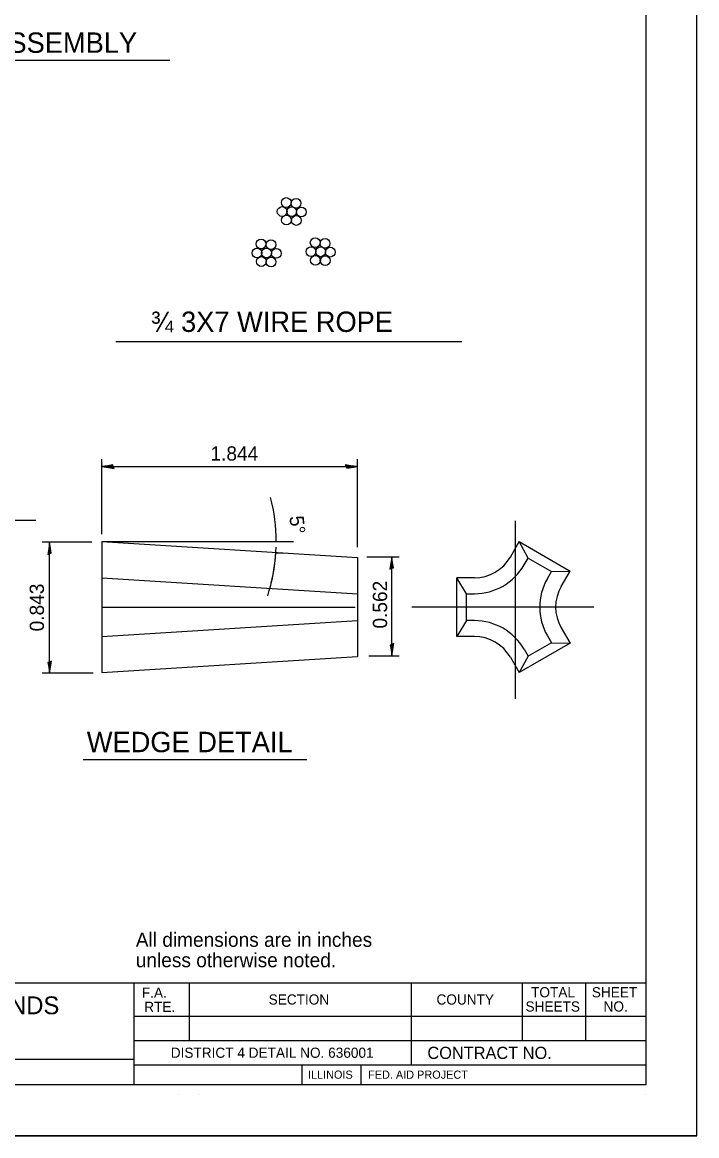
# Model space of a CAD drawing. Extents: x 0 to 2.83, y 0 to 1.83.
# Drawn here: x 2.281 to 2.833, y 0 to 0.911 of the extents above; entities that cross this region are included whole.
import ezdxf

# ---------------------------------------------------------------- set-up
doc = ezdxf.new("R2010")
doc.units = 0
for name, color, linetype in [('RD_Pr_Roadway_Dimensions', 7, 'Continuous'), ('RD_Pr_Roadway_Notes', 7, 'Continuous'), ('SH_General_Details', 7, 'Continuous'), ('SH_Printer_Plotting_Border', 7, 'Continuous')]:
    doc.layers.add(name, color=color, linetype=linetype)

msp = doc.modelspace()

# ---------------------------------------------------------------- linework, layer by layer
at = {"layer": 'RD_Pr_Roadway_Dimensions'}
for p, q in [((2.34656, 0.49195), (2.34656, 0.55332)), ((2.34656, 0.54732), (2.55574, 0.54732)), ((2.55574, 0.48138), (2.55574, 0.55332)), ((2.33838, 0.48541), (2.29777, 0.48541)), ((2.30377, 0.37827), (2.30377, 0.48541)), ((2.56334, 0.47348), (2.58976, 0.47352)), ((2.58389, 0.39251), (2.58376, 0.47351)), ((2.56496, 0.39248), (2.58989, 0.39252)), ((2.33946, 0.37827), (2.29777, 0.37827))]:
    msp.add_line(p, q, dxfattribs=at)
for points in [[(2.35574, 0.54734), (2.35541, 0.5487), (2.35154, 0.54805), (2.34656, 0.54732), (2.3519, 0.54668), (2.35658, 0.54593), (2.35574, 0.54734), (2.35531, 0.54823), (2.34992, 0.54737), (2.35585, 0.54643), (2.35495, 0.54758), (2.35247, 0.54738), (2.35487, 0.54705)], [(2.54656, 0.54731), (2.54689, 0.54595), (2.55076, 0.5466), (2.55574, 0.54732), (2.55041, 0.54797), (2.54572, 0.54872), (2.54656, 0.54731), (2.54699, 0.54641), (2.55239, 0.54728), (2.54645, 0.54822), (2.54735, 0.54707), (2.54983, 0.54727), (2.54744, 0.5476)], [(2.3037, 0.47623), (2.30507, 0.47655), (2.30445, 0.48042), (2.30377, 0.48541), (2.30308, 0.48008), (2.30229, 0.4754), (2.3037, 0.47623), (2.30461, 0.47665), (2.30379, 0.48205), (2.30279, 0.47613), (2.30395, 0.47701), (2.30378, 0.4795), (2.30343, 0.4771)], [(2.5837, 0.46433), (2.58506, 0.46465), (2.58444, 0.46852), (2.58376, 0.47351), (2.58307, 0.46818), (2.58229, 0.4635), (2.5837, 0.46433), (2.5846, 0.46474), (2.58378, 0.47015), (2.58279, 0.46423), (2.58395, 0.46511), (2.58377, 0.46759), (2.58342, 0.4652)], [(2.58396, 0.40169), (2.58259, 0.40137), (2.58321, 0.3975), (2.58389, 0.39251), (2.58458, 0.39784), (2.58537, 0.40252), (2.58396, 0.40169), (2.58306, 0.40127), (2.58387, 0.39587), (2.58487, 0.40179), (2.58371, 0.40091), (2.58389, 0.39842), (2.58424, 0.40082)], [(2.30384, 0.38745), (2.30247, 0.38713), (2.30309, 0.38326), (2.30377, 0.37827), (2.30446, 0.3836), (2.30525, 0.38828), (2.30384, 0.38745), (2.30294, 0.38703), (2.30375, 0.38163), (2.30475, 0.38755), (2.30359, 0.38667), (2.30377, 0.38418), (2.30412, 0.38658)]]:
    msp.add_lwpolyline(points, dxfattribs=at)
at = {"layer": 'RD_Pr_Roadway_Notes'}
for p, q in [((1.95388, 0.8798), (2.40214, 0.8798)), ((2.35789, 0.64978), (2.64121, 0.64978)), ((2.33134, 0.30786), (2.51424, 0.30786))]:
    msp.add_line(p, q, dxfattribs=at)
at = {"layer": 'SH_General_Details'}
for p, q in [((2.83333, 0), (2.83333, 1.83333)), ((2.20948, 0.50352), (2.29258, 0.50352)), ((2.68489, 0.35735), (2.68489, 0.5029)), ((2.34656, 0.48595), (2.34656, 0.37881)), ((2.34656, 0.48595), (2.55574, 0.47288)), ((2.34656, 0.48595), (2.50335, 0.48595)), ((2.68085, 0.47338), (2.6881, 0.48595)), ((2.6881, 0.48595), (2.72967, 0.46195)), ((2.69536, 0.47252), (2.6881, 0.48595)), ((2.48957, 0.47692), (2.49497, 0.47657)), ((2.70889, 0.47395), (2.70889, 0.47395)), ((2.55574, 0.47288), (2.55587, 0.39188)), ((2.69211, 0.46688), (2.69536, 0.47252)), ((2.69536, 0.47252), (2.71441, 0.46152)), ((2.34649, 0.45638), (2.55579, 0.4433)), ((2.63689, 0.40838), (2.63689, 0.45638)), ((2.6514, 0.45638), (2.63689, 0.45638)), ((2.64489, 0.4433), (2.63689, 0.45638)), ((2.71116, 0.45588), (2.71441, 0.46152)), ((2.71441, 0.46152), (2.72967, 0.46195)), ((2.72241, 0.44938), (2.72967, 0.46195)), ((2.64489, 0.4433), (2.6514, 0.44338)), ((2.64489, 0.42145), (2.64489, 0.4433)), ((2.34656, 0.43238), (2.55394, 0.43238)), ((2.74917, 0.43238), (2.60031, 0.43238)), ((2.68489, 0.43238), (2.68489, 0.43238)), ((2.34665, 0.40838), (2.55582, 0.42145)), ((2.64489, 0.42145), (2.63689, 0.40838)), ((2.6514, 0.42138), (2.64489, 0.42145)), ((2.72241, 0.41538), (2.72967, 0.40281)), ((2.6514, 0.40838), (2.63689, 0.40838)), ((2.72967, 0.40281), (2.6881, 0.37881)), ((2.71441, 0.40324), (2.69536, 0.39224)), ((2.71116, 0.40888), (2.71441, 0.40324)), ((2.71441, 0.40324), (2.72967, 0.40281)), ((2.34656, 0.37881), (2.55587, 0.39188)), ((2.69536, 0.39224), (2.6881, 0.37881)), ((2.69211, 0.39788), (2.69536, 0.39224)), ((2.68085, 0.39138), (2.6881, 0.37881)), ((2.70889, 0.39081), (2.70889, 0.39081)), ((0.16666, 0.125), (2.79166, 0.125)), ((2.37285, 0.125), (2.37285, 0.04167)), ((2.41786, 0.125), (2.41786, 0.0779)), ((2.59953, 0.125), (2.59953, 0.0579)), ((2.69053, 0.125), (2.69053, 0.0779)), ((2.74227, 0.125), (2.74227, 0.0779)), ((2.37285, 0.0979), (2.79166, 0.0979)), ((2.37285, 0.0779), (2.79166, 0.0779)), ((1.73118, 0.0625), (2.37285, 0.0625)), ((2.37285, 0.0579), (2.79166, 0.0579)), ((2.51012, 0.0579), (2.51012, 0.04167)), ((2.55845, 0.0579), (2.55845, 0.04167)), ((2.40953, 0.03333), (2.40953, 0.03333)), ((2.42619, 0.03333), (2.42619, 0.03333)), ((2.79166, 0.03333), (2.79166, 0.03333)), ((2.83333, 0), (-0.00001, 0))]:
    msp.add_line(p, q, dxfattribs=at)
msp.add_lwpolyline([(0.16666, 1.79167), (2.79166, 1.79167), (2.79166, 0.04167), (0.16666, 0.04167)], close=True, dxfattribs=at)
for centre in [(2.49742, 0.76336), (2.5055, 0.76273), (2.49407, 0.75602), (2.50183, 0.75591), (2.5098, 0.7556), (2.49763, 0.74899), (2.50561, 0.74868), (2.47686, 0.72948), (2.48494, 0.72885), (2.52113, 0.73053), (2.52921, 0.7299), (2.4735, 0.72214), (2.48127, 0.72203), (2.48924, 0.72172), (2.51777, 0.72319), (2.52134, 0.71616), (2.52554, 0.72308), (2.52931, 0.71584), (2.53351, 0.72277), (2.47707, 0.71511), (2.48504, 0.71479)]:
    msp.add_circle(centre, 0.004, dxfattribs=at)
for centre, radius, start, end in [((2.34656, 0.48595), 0.14271, 0, 14.64564), ((2.34656, 0.48595), 0.14271, 341.93504, 356.38613), ((2.34656, 0.48595), 0.14271, 346.19386, 358.144), ((2.6514, 0.49038), 0.034, 270, 330.00036), ((2.6514, 0.49038), 0.047, 270, 330.00036), ((2.75186, 0.43238), 0.047, 150.00046, 209.99953), ((2.75186, 0.43238), 0.034, 150.00046, 209.99953), ((2.6514, 0.37438), 0.047, 29.99953, 90), ((2.6514, 0.37438), 0.034, 29.99953, 90)]:
    msp.add_arc(centre, radius, start, end, dxfattribs=at)
at = {"layer": 'SH_Printer_Plotting_Border'}
msp.add_lwpolyline([(-0.00001, 0), (2.83333, 0), (2.83333, 1.83333), (-0.00001, 1.83333)], close=True, dxfattribs=at)

# ---------------------------------------------------------------- texts
at = {"layer": 'RD_Pr_Roadway_Dimensions'}
msp.add_text('1.844', height=0.011667, dxfattribs=at).set_placement((2.43543, 0.55224))
for s, rotation, p in [('0.843', 90, (2.29917, 0.41259)), ('0.562', 90.08913, (2.57997, 0.4149))]:
    msp.add_text(s, height=0.011667, rotation=rotation, dxfattribs=at).set_placement(p)
at = {"layer": 'RD_Pr_Roadway_Notes'}
for s, height, p in [('TURNBUCKLE CABLE END ASSEMBLY', 0.0166667, (1.96544, 0.88582)), ('¾ 3X7 WIRE ROPE', 0.0166667, (2.3866, 0.65752)), ('WEDGE DETAIL', 0.0166667, (2.33423, 0.31374)), ('All dimensions are in inches ', 0.0116667, (2.37434, 0.15452)), ('unless otherwise noted.', 0.0116667, (2.37434, 0.13785))]:
    msp.add_text(s, height=height, dxfattribs=at).set_placement(p)
at = {"layer": 'SH_General_Details'}
msp.add_text('5°', height=0.011667, rotation=276.17314, dxfattribs=at).set_placement((2.49997, 0.50657))
for s, height, p in [('F.A.  ', 0.008333, (2.37928, 0.11291)), ('TOTAL', 0.008332, (2.69777, 0.11321)), ('SHEET', 0.008332, (2.7475, 0.11321)), ('(MEDIAN BARRIER) CABLE ROAD GUARD, THREE STRANDS', 0.0145833, (1.74831, 0.09938)), ('RTE.', 0.008333, (2.38121, 0.10125)), ('SECTION', 0.008332, (2.48303, 0.10728)), ('COUNTY', 0.008332, (2.62037, 0.10728)), ('SHEETS', 0.008332, (2.69319, 0.10155)), ('NO.', 0.008332, (2.7571, 0.10155)), ('CONTRACT NO.      ', 0.01, (2.61294, 0.06279)), ('DISTRICT 4 DETAIL NO. 636001', 0.0083333, (2.40293, 0.06373)), ('ILLINOIS', 0.006667, (2.51518, 0.04662)), ('FED. AID PROJECT', 0.0066667, (2.56438, 0.04662))]:
    msp.add_text(s, height=height, dxfattribs=at).set_placement(p)

doc.saveas('drawing.dxf')
